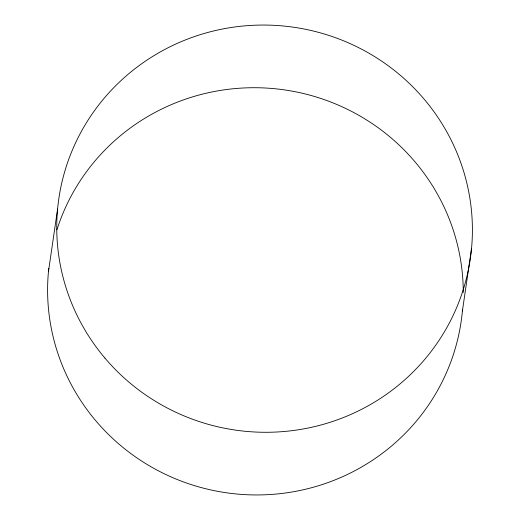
<?xml version="1.0" encoding="UTF-8"?>
<svg xmlns="http://www.w3.org/2000/svg" width="520" height="520" viewBox="0 0 520 520"><rect width="100%" height="100%" fill="white"/><g stroke="black" fill="none" stroke-linecap="round" stroke-linejoin="round"><path stroke-width="0.78" d="M48.451 271.681L57.59 209.014M462.41 310.986L471.549 248.319M462.547 309.394A207.922 203.528 8.3 0 1 235.82 493.922A207.922 203.528 8.3 0 1 48.77 268.495M56.947 229.762A207.922 203.528 8.3 0 1 286.553 90.201A207.922 203.528 8.3 0 1 463.262 292.481M104.923 358.079A207.922 203.528 8.3 0 0 459.635 300.105A207.922 203.528 8.3 0 0 229.158 27.82A207.922 203.528 8.3 0 0 104.923 358.079"/></g></svg>
